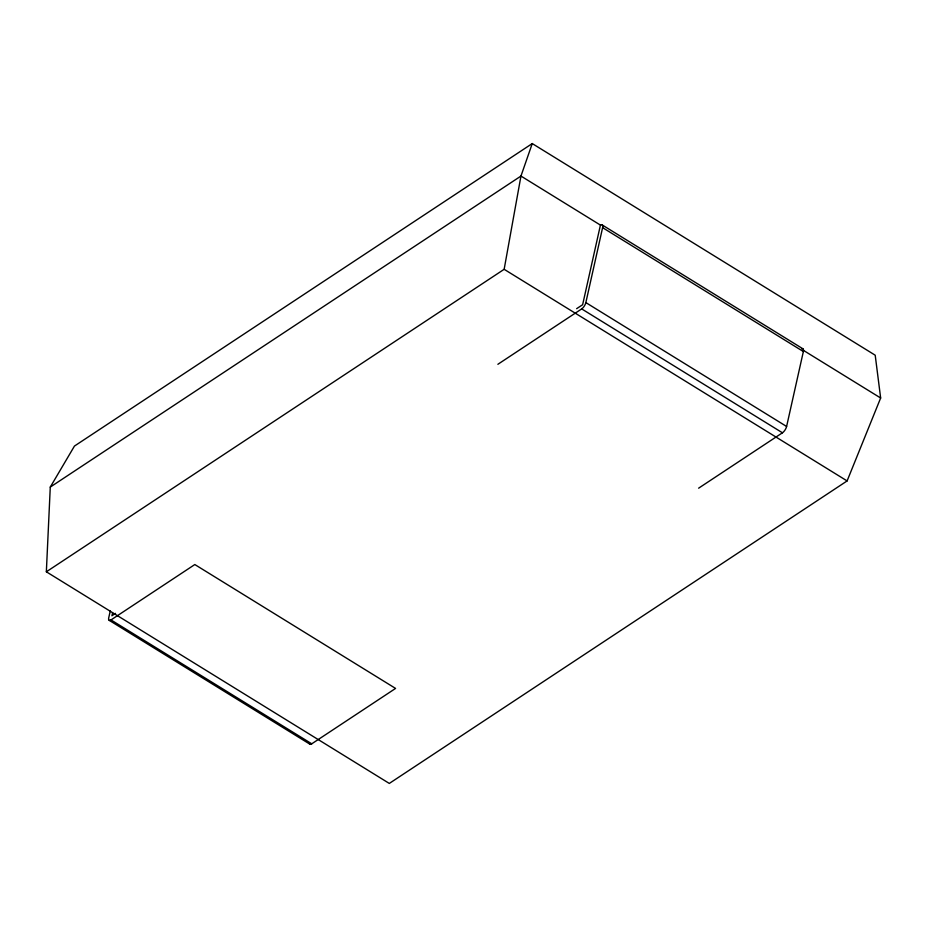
<?xml version="1.0" encoding="UTF-8"?>
<svg xmlns="http://www.w3.org/2000/svg" width="927" height="927" viewBox="0 0 927 927"><rect width="100%" height="100%" fill="white"/><g stroke="black" fill="none" stroke-linecap="round" stroke-linejoin="round"><path stroke-width="1.39" d="M46.35 571.797L50.278 487.081L74.45 446.072L532.249 143.569L875.204 355.203L880.65 398.007L847.104 480.928L389.305 783.431L46.35 571.797L504.149 269.305L520.962 176.06L532.249 143.569M110.267 610.939L108.714 617.869A5.365 2.144 -58.3 0 0 110.997 619.931L311.75 743.813L395.574 688.425L194.821 564.543L110.997 619.931M112.561 612.956L111.935 615.748L115.527 613.373M50.278 487.081L520.962 176.06L600.429 225.099L582.631 304.728L576.64 308.679M497.869 364.299L581.692 308.911A5.365 2.144 -58.3 0 0 585.852 302.596L602.608 227.66A6.049 2.422 -58.3 0 0 600.429 225.099M698.622 488.181L782.446 432.793A5.365 2.144 -58.3 0 0 786.606 426.478L803.361 351.542A6.049 2.422 -58.3 0 0 801.6 348.784M602.168 224.925L802.921 348.807M803.628 350.487L880.65 398.007M602.608 227.66L803.361 351.542M585.852 302.596L786.606 426.478M581.692 308.911L782.446 432.793M504.149 269.305L847.104 480.928M109.235 620.36L309.989 744.242M311.75 743.813A5.365 2.144 -58.3 0 1 309.351 743.199"/></g></svg>
